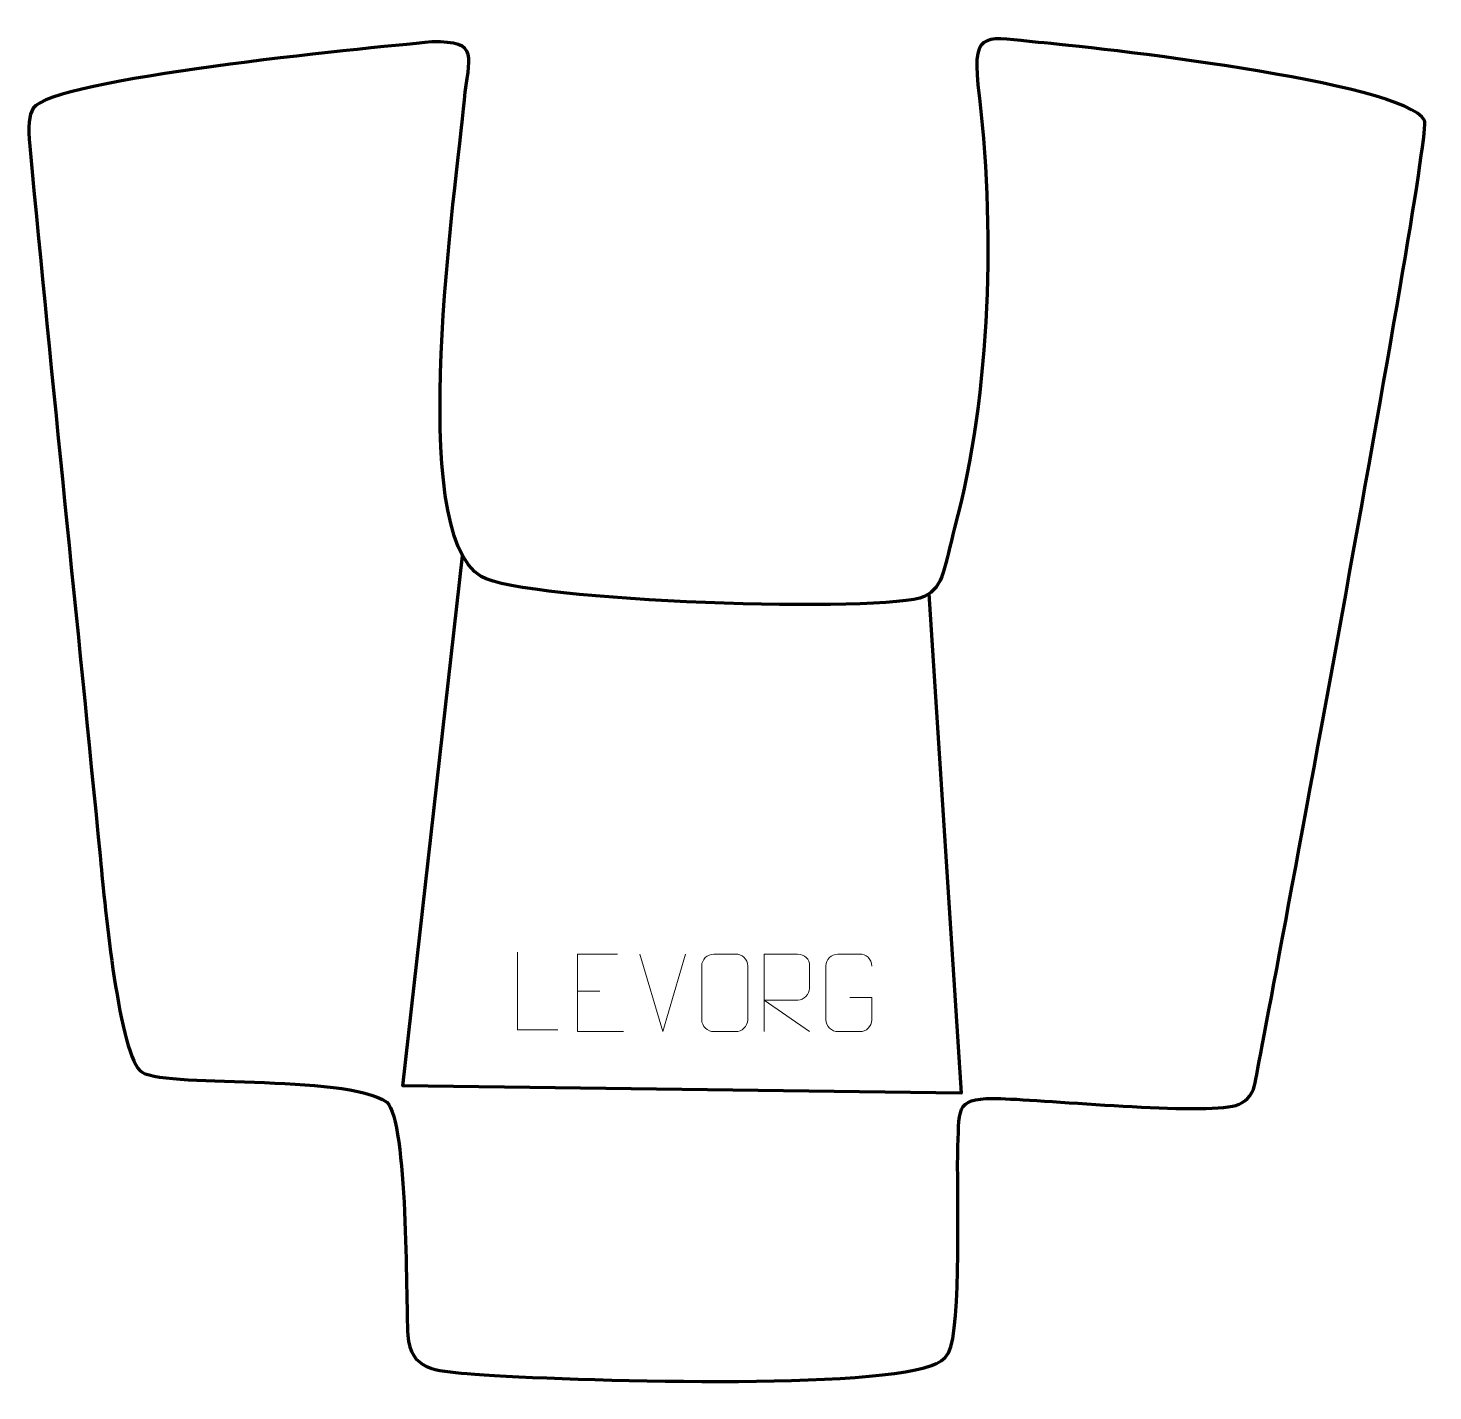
# Model space of a CAD drawing. Header units: millimetres. Extents: x -423 to 30, y 376 to 815.
import ezdxf

# ---------------------------------------------------------------- set-up
doc = ezdxf.new("R2010")
doc.units = ezdxf.units.MM
doc.header["$MEASUREMENT"] = 0
doc.layers.add('layer 2', color=7, linetype='Continuous')
doc.layers.add('layer 3', color=7, linetype='Continuous')

msp = doc.modelspace()

# ---------------------------------------------------------------- linework, layer by layer
at = {"layer": 'layer 2', "color": 142, "lineweight": 158}
msp.add_open_spline([(-132.7323, 632.7133), (-132.7323, 632.7133), (-122.312, 471.8012), (-122.312, 471.8012), (-122.312, 471.8012), (-122.312, 471.8012), (-302.2174, 474.1851), (-302.2174, 474.1851), (-302.2174, 474.1851), (-302.2174, 474.1851), (-282.9437, 645.0097), (-282.9437, 645.0097)], degree=3, knots=[0, 0, 0, 0, 0.25, 0.25, 0.25, 0.25, 0.5, 0.5, 0.5, 0.5, 1, 1, 1, 1], dxfattribs=at)
at = {"layer": 'layer 3', "color": 242, "lineweight": 158}
msp.add_open_spline([(-292.8392, 810.6074), (-277.0012, 811.0088), (-281.0356, 805.7048), (-282.3284, 791.9413), (-282.3284, 791.9413), (-284.9329, 764.2136), (-301.5386, 652.5943), (-276.9068, 638.3), (-276.9068, 638.3), (-262.8807, 630.1605), (-145.9715, 626.3528), (-134.1893, 631.8825), (-134.1893, 631.8825), (-127.842, 634.8615), (-127.5296, 642.2748), (-124.4231, 654), (-124.4231, 654), (-112.657, 698.4088), (-111.2727, 751.312), (-116.9157, 796.8394), (-116.9157, 796.8394), (-118.8782, 815.0856), (-113.6323, 811.8706), (-97.3831, 810.4813), (-97.3831, 810.4813), (-80.974, 809.0783), (20.6132, 797.7705), (26.9703, 785.2961), (26.9703, 785.2961), (29.6659, 780.0066), (-25.2189, 486.7371), (-27.7879, 474.3485), (-27.7879, 474.3485), (-28.4965, 470.9312), (-31.0574, 468.7081), (-33.807, 467.9095), (-33.807, 467.9095), (-44.5747, 464.782), (-94.614, 469.6434), (-109.5758, 470.0794), (-109.5758, 470.0794), (-123.8622, 470.4472), (-122.8805, 467.982), (-123.371, 454.6306), (-123.371, 454.6306), (-123.8245, 442.287), (-121.9392, 396.201), (-126.4369, 388.1096), (-126.4369, 388.1096), (-127.6553, 385.9175), (-129.6229, 384.9181), (-131.9224, 384.0753), (-131.9224, 384.0753), (-154.2987, 375.8737), (-256.8296, 379.4569), (-281.5059, 381.4329), (-281.5059, 381.4329), (-291.6256, 382.4358), (-299.7941, 382.4813), (-300.5951, 393.8923), (-300.5951, 393.8923), (-301.2901, 406.4404), (-300.4901, 462.3509), (-307.3768, 468.8934), (-307.3768, 468.8934), (-320.8914, 478.5158), (-380.9994, 473.0635), (-386.9061, 479.1226), (-386.9061, 479.1226), (-394.1155, 486.5181), (-398.5241, 535.7905), (-399.7417, 548.3959), (-399.7417, 548.3959), (-407.1737, 624.6012), (-415.1983, 700.8234), (-422.4035, 777.0332), (-422.4035, 777.0332), (-422.9236, 783.456), (-422.6441, 787.0657), (-421.267, 789.246), (-421.267, 789.246), (-415.2839, 798.7193), (-315.185, 808.574), (-292.8392, 810.6074)], degree=3, knots=[0, 0, 0, 0, 0.04545455, 0.04545455, 0.04545455, 0.04545455, 0.09090909, 0.09090909, 0.09090909, 0.09090909, 0.13636364, 0.13636364, 0.13636364, 0.13636364, 0.18181818, 0.18181818, 0.18181818, 0.18181818, 0.22727273, 0.22727273, 0.22727273, 0.22727273, 0.27272727, 0.27272727, 0.27272727, 0.27272727, 0.31818182, 0.31818182, 0.31818182, 0.31818182, 0.36363636, 0.36363636, 0.36363636, 0.36363636, 0.40909091, 0.40909091, 0.40909091, 0.40909091, 0.45454545, 0.45454545, 0.45454545, 0.45454545, 0.5, 0.5, 0.5, 0.5, 0.54545455, 0.54545455, 0.54545455, 0.54545455, 0.59090909, 0.59090909, 0.59090909, 0.59090909, 0.63636364, 0.63636364, 0.63636364, 0.63636364, 0.68181818, 0.68181818, 0.68181818, 0.68181818, 0.72727273, 0.72727273, 0.72727273, 0.72727273, 0.77272727, 0.77272727, 0.77272727, 0.77272727, 0.81818182, 0.81818182, 0.81818182, 0.81818182, 0.86363636, 0.86363636, 0.86363636, 0.86363636, 0.90909091, 0.90909091, 0.90909091, 0.90909091, 1, 1, 1, 1], dxfattribs=at)
at = {"layer": 'layer 3', "color": 250, "lineweight": 9}
for points, knots in [([(-252.2716, 492.2796), (-252.2716, 492.2796), (-265.2207, 492.2796), (-265.2207, 492.2796), (-265.2207, 492.2796), (-265.2207, 492.2796), (-265.2207, 517.2332), (-265.2207, 517.2332)], [0, 0, 0, 0, 0.33333333, 0.33333333, 0.33333333, 0.33333333, 1, 1, 1, 1]), ([(-233.0403, 516.6361), (-233.0403, 516.6361), (-245.9142, 516.6361), (-245.9142, 516.6361), (-245.9142, 516.6361), (-245.9142, 516.6361), (-245.9142, 491.6825), (-245.9142, 491.6825), (-245.9142, 491.6825), (-245.9142, 491.6825), (-231.0484, 491.6825), (-231.0484, 491.6825)], [0, 0, 0, 0, 0.25, 0.25, 0.25, 0.25, 0.5, 0.5, 0.5, 0.5, 1, 1, 1, 1]), ([(-202.0008, 516.6358), (-199.6751, 516.6358), (-197.349, 516.6358), (-195.0229, 516.6358), (-195.0229, 516.6358), (-193.0763, 516.6714), (-191.0849, 515.1798), (-191.0582, 512.7422), (-191.0582, 512.7422), (-191.0586, 506.9953), (-191.0586, 501.248), (-191.0582, 495.5003), (-191.0582, 495.5003), (-191.198, 493.1769), (-192.8752, 491.6973), (-195.0229, 491.6865), (-195.0229, 491.6865), (-197.3548, 491.6869), (-199.6867, 491.6869), (-202.0182, 491.6865), (-202.0182, 491.6865), (-203.9432, 491.5811), (-205.9153, 493.4656), (-205.9041, 495.4829), (-205.9041, 495.4829), (-205.9038, 501.253), (-205.9038, 507.0227), (-205.9041, 512.792), (-205.9041, 512.792), (-205.8999, 514.9301), (-204.1532, 516.6493), (-202.0008, 516.6358)], [0, 0, 0, 0, 0.11111111, 0.11111111, 0.11111111, 0.11111111, 0.22222222, 0.22222222, 0.22222222, 0.22222222, 0.33333333, 0.33333333, 0.33333333, 0.33333333, 0.44444444, 0.44444444, 0.44444444, 0.44444444, 0.55555556, 0.55555556, 0.55555556, 0.55555556, 0.66666667, 0.66666667, 0.66666667, 0.66666667, 0.77777778, 0.77777778, 0.77777778, 0.77777778, 1, 1, 1, 1]), ([(-185.8132, 491.6826), (-185.8132, 491.6826), (-185.8132, 516.6361), (-185.8132, 516.6361), (-185.8132, 516.6361), (-182.2184, 516.6361), (-178.6229, 516.6361), (-175.0277, 516.6361), (-175.0277, 516.6361), (-172.7024, 516.5984), (-171.1451, 515.1084), (-171.1492, 512.742), (-171.1492, 512.742), (-171.1496, 510.7065), (-171.1496, 507.6471), (-171.1492, 505.6111), (-171.1492, 505.6111), (-171.1557, 503.7356), (-172.968, 501.7938), (-174.9775, 501.7747), (-174.9775, 501.7747), (-174.9775, 501.7747), (-185.8132, 501.7747), (-185.8132, 501.7747), (-185.8132, 501.7747), (-185.8132, 501.7747), (-171.1585, 491.6826), (-171.1585, 491.6826)], [0, 0, 0, 0, 0.125, 0.125, 0.125, 0.125, 0.25, 0.25, 0.25, 0.25, 0.375, 0.375, 0.375, 0.375, 0.5, 0.5, 0.5, 0.5, 0.625, 0.625, 0.625, 0.625, 0.75, 0.75, 0.75, 0.75, 1, 1, 1, 1]), ([(-158.2262, 502.6683), (-158.2262, 502.6683), (-151.0581, 502.6683), (-151.0581, 502.6683), (-151.0581, 502.6683), (-151.0581, 502.6683), (-151.0581, 495.5002), (-151.0581, 495.5002), (-151.0581, 495.5002), (-151.1978, 493.1768), (-152.875, 491.6972), (-155.0228, 491.6864), (-155.0228, 491.6864), (-157.3546, 491.6868), (-159.6866, 491.6868), (-162.0181, 491.6864), (-162.0181, 491.6864), (-163.943, 491.581), (-165.9152, 493.4655), (-165.904, 495.4828), (-165.904, 495.4828), (-165.9036, 501.2529), (-165.9036, 507.0226), (-165.904, 512.7919), (-165.904, 512.7919), (-165.8998, 514.93), (-164.153, 516.6492), (-162.0007, 516.6358), (-162.0007, 516.6358), (-159.675, 516.6358), (-157.3489, 516.6358), (-155.0228, 516.6358), (-155.0228, 516.6358), (-153.0761, 516.6712), (-151.0847, 515.1797), (-151.0581, 512.742)], [0, 0, 0, 0, 0.1, 0.1, 0.1, 0.1, 0.2, 0.2, 0.2, 0.2, 0.3, 0.3, 0.3, 0.3, 0.4, 0.4, 0.4, 0.4, 0.5, 0.5, 0.5, 0.5, 0.6, 0.6, 0.6, 0.6, 0.7, 0.7, 0.7, 0.7, 0.8, 0.8, 0.8, 0.8, 1, 1, 1, 1])]:
    msp.add_open_spline(points, degree=3, knots=knots, dxfattribs=at)
for points in [[(-218.4813, 491.6825), (-218.4813, 491.6825), (-225.8031, 516.6361), (-225.8031, 516.6361)], [(-211.1594, 516.6361), (-211.1594, 516.6361), (-218.4812, 491.6825), (-218.4812, 491.6825)], [(-245.9142, 504.7564), (-245.9142, 504.7564), (-238.7461, 504.7564), (-238.7461, 504.7564)]]:
    msp.add_open_spline(points, degree=3, dxfattribs=at)

doc.saveas('drawing.dxf')
